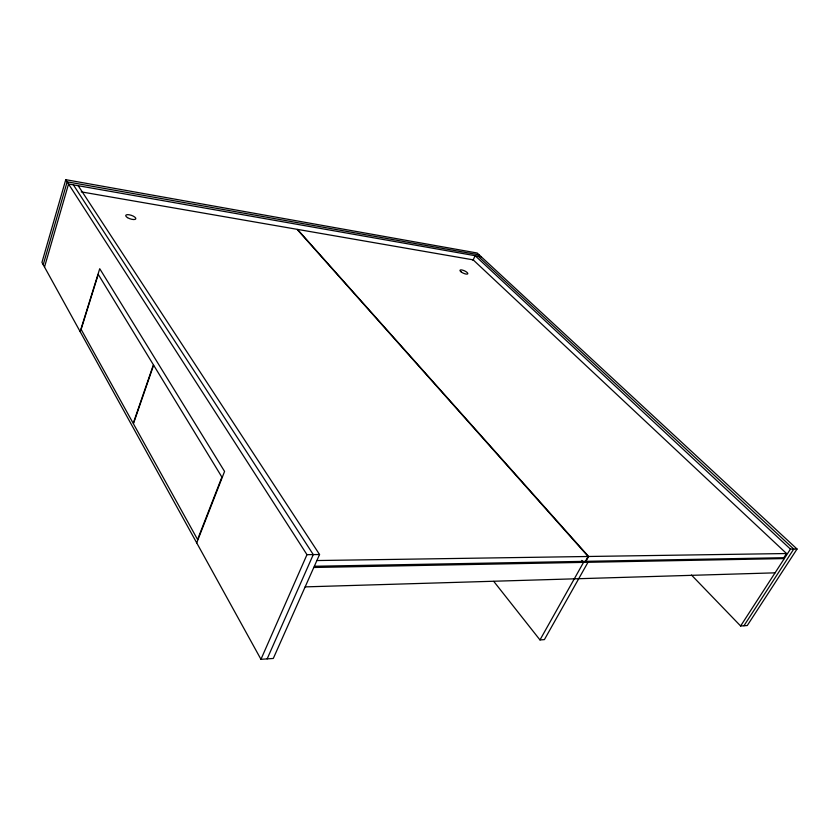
<?xml version="1.0" encoding="UTF-8"?>
<svg xmlns="http://www.w3.org/2000/svg" width="839" height="839" viewBox="0 0 839 839"><rect width="100%" height="100%" fill="white"/><g stroke="black" fill="none" stroke-linecap="round" stroke-linejoin="round"><path stroke-width="1.26" d="M691.483 575.051L740.627 625.988L747.266 625.527L797.05 549.031L477.171 253.011L65.767 179.682L41.95 262.397L260.96 659.318L273.294 658.458L319.554 554.516L78.195 185.702M43.229 264.704L67.151 181.832L479.195 254.878M44.509 267.033L68.546 184.003L481.229 256.765M80.156 331.636L99.726 268.7L224.569 471.434L196.714 542.885M260.96 659.318L306.969 554.663L65.767 179.682M267.148 658.888L313.283 554.589L73.381 184.853M472.976 260.394L475.115 255.685L790.443 549.105L797.05 549.031M493.772 581.396L539.98 639.926L583.535 562.382L581.805 560.41M81.247 191.869L297.048 229.309L588.129 556.488L585.402 561.333L314.436 566.262M588.632 556.477L585.916 561.322L783.815 557.715L786.531 553.53L473.175 259.859L297.478 229.383L588.632 556.477L786.531 553.53M587.971 562.298L544.396 639.622L539.98 639.926M740.627 625.988L790.443 549.105M743.952 625.758L793.757 549.063L478.178 256.231M305.155 586.881L775.068 572.838M313.786 567.479L784.308 558.585M316.985 560.546L588.129 556.488M306.969 554.663L319.554 554.516M98.236 274.363L81.121 329.381L133.223 423.38L153.401 364.797L98.236 274.363M153.621 365.154L133.422 423.758L197.585 539.529L221.905 477.097L153.621 365.154M127.497 217.626A5.328 1.867 18.7 0 0 135.771 218.906A5.328 1.867 18.7 0 0 129.038 214.753A5.328 1.867 18.7 0 0 127.497 217.626M461.366 272.088A4.268 1.311 24.3 0 0 467.763 273.808A4.268 1.311 24.3 0 0 462.562 270.127A4.268 1.311 24.3 0 0 461.366 272.088"/></g></svg>
